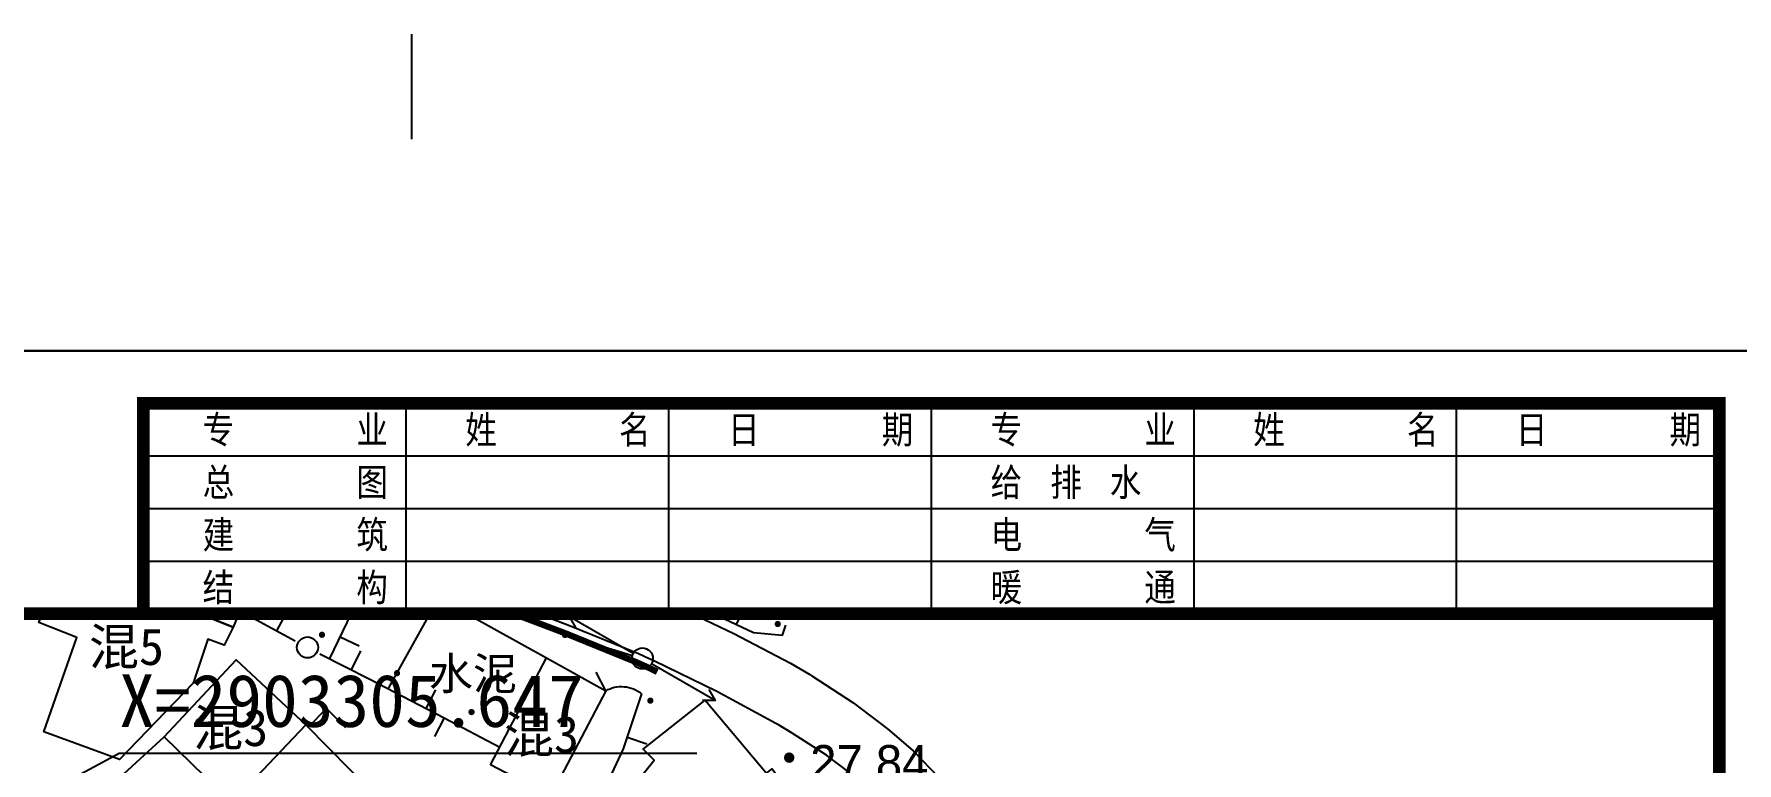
# Model space of a CAD drawing. Header units: metres. Extents: x 36500 to 80772748, y -35000 to 5806266.
# Drawn here: x 40386482 to 40386563.1, y 2903311.2 to 2903345.9 of the extents above; entities that cross this region are included whole.
import ezdxf
from ezdxf.enums import TextEntityAlignment as Align
from ezdxf.xclip import XClip

# ---------------------------------------------------------------- set-up
doc = ezdxf.new("R2010")
doc.units = ezdxf.units.M
doc.header["$LTSCALE"] = 10
doc.header["$XCLIPFRAME"] = 0
doc.linetypes.add('2', pattern=[0])
doc.linetypes.add('229', pattern=[1.5, 1, -0.5])
for name, color, linetype in [('dx', 252, 'Continuous'), ('PUB_TITLE', 4, 'Continuous'), ('TK', 7, 'Continuous'), ('图框', 3, 'Continuous'), ('坐标', 7, 'Continuous'), ('总平面-定位', 3, 'Continuous'), ('批量导出图层', 1, 'Continuous')]:
    doc.layers.add(name, color=color, linetype=linetype)
doc.styles.add('DMZD', font='')
doc.styles.add('HZ', font='')
doc.styles.add('HZTXT', font='TXT', dxfattribs={"bigfont": 'HZTXT'})
doc.styles.add('JMXD', font='')
doc.styles.add('JTXD', font='')
doc.styles.get('DMZD').set_extended_font_data('方正中等线简体')
doc.styles.get('HZ').set_extended_font_data('SimSun')
doc.styles.get('JMXD').set_extended_font_data('SimSun')
doc.styles.get('JTXD').set_extended_font_data('SimSun')
doc.linetypes.add('120', pattern='A,0,[149,SSAAA.SHX,S=0.1,R=0,X=0,Y=0],-0.8', length=0.8)

# ---------------------------------------------------------------- blocks, each defined once
blk = doc.blocks.new('图框A1')
at = {"layer": '图框'}
for p, q in [((1000, 43400), (1000, 58400)), ((1500, 43400), (1500, 58400)), ((2000, 43400), (2000, 58400)), ((2500, 55900), (500, 55900)), ((2500, 53400), (500, 53400)), ((2500, 50900), (500, 50900)), ((2500, 48400), (500, 48400)), ((2500, 45900), (500, 45900))]:
    blk.add_line(p, q, dxfattribs=at)
blk.add_lwpolyline([(0, 0), (84100, 0), (84100, 59400), (0, 59400)], close=True, dxfattribs=at)
at = {"layer": '图框', "const_width": 120}
blk.add_lwpolyline([(2500, 58400), (500, 58400), (500, 43400), (2500, 43400)], dxfattribs=at)
blk.add_lwpolyline([(2500, 1000), (83100, 1000), (83100, 58400), (2500, 58400)], close=True, dxfattribs=at)
at = {"layer": '图框', "style": 'HZTXT'}
for s, p in [('日    期', (911, 56464)), ('姓    名', (911, 53964)), ('专    业', (911, 51464)), ('电    气', (1911, 51464)), ('暖    通', (2411, 51464)), ('给 排 水', (1411, 51464)), ('日    期', (911, 48964)), ('姓    名', (911, 46464)), ('专    业', (911, 43964)), ('建    筑', (1911, 43964)), ('总    图', (1411, 43964)), ('结    构', (2411, 43964))]:
    blk.add_text(s, height=300, rotation=90, dxfattribs=at).set_placement(p)
blk = doc.blocks.new('6452110')
at = {"linetype": '2'}
h = blk.add_hatch(color=0, dxfattribs=at)
edge = h.paths.add_edge_path(flags=0)
edge.add_arc((0, 0.85), 0.15, 0, 360)
blk = doc.blocks.new('6452120')
at = {"color": 0, "linetype": 'Continuous', "flags": 128}
blk.add_lwpolyline([(0, 0), (0, 1)], dxfattribs=at)
blk = doc.blocks.new('513200')
at = {"color": 0, "linetype": 'Continuous', "lineweight": -3}
blk.add_circle((0, 0), 0.5, dxfattribs=at)
blk = doc.blocks.new('5210030')
at = {"linetype": '2'}
h = blk.add_hatch(color=0, dxfattribs=at)
edge = h.paths.add_edge_path(flags=0)
edge.add_arc((3.85, 0), 0.15, 0, 360)
at = {"color": 0, "linetype": 'Continuous', "flags": 128}
blk.add_lwpolyline([(3.8, 0), (0.5, 0)], dxfattribs=at)
blk = doc.blocks.new('5123010')
at = {"color": 0, "linetype": 'Continuous', "flags": 128}
for points in [[(4, 0), (0.5, 0)], [(3.48, 0.3), (4, 0), (3.48, -0.3)]]:
    blk.add_lwpolyline(points, dxfattribs=at)
blk = doc.blocks.new('gc200')
at = {"linetype": '2'}
h = blk.add_hatch(color=0, dxfattribs=at)
edge = h.paths.add_edge_path(flags=0)
edge.add_arc((0, 0), 0.25, 0, 360)
blk = doc.blocks.new('地形1')
at = {"layer": 'dx', "linetype": '2'}
h = blk.add_hatch(color=252, dxfattribs=at)
edge = h.paths.add_edge_path(flags=0)
edge.add_arc((40386517.429, 2903317.802), 0.15, 0, 360)
h = blk.add_hatch(color=252, dxfattribs=at)
edge = h.paths.add_edge_path(flags=0)
edge.add_arc((40386511.365, 2903314.156), 0.15, 0, 360)
at = {"layer": 'dx', "color": 252, "linetype": 'Continuous', "lineweight": -3, "flags": 128}
for points in [[(40386520.854, 2903310.716), (40386519.755, 2903311.565), (40386518.119, 2903312.617), (40386517.466, 2903313), (40386517.339, 2903313.073), (40386514.525, 2903314.595), (40386511.536, 2903316.047), (40386511.141, 2903316.225), (40386511.009, 2903316.284), (40386510.794, 2903316.378), (40386507.516, 2903317.713), (40386500, 2903320.56), (40386499.751, 2903320.669), (40386487.793, 2903325.885), (40386487.543, 2903325.992), (40386487.542, 2903325.993), (40386487.266, 2903326.112), (40386487.22, 2903326.131), (40386487.08, 2903326.192), (40386483.956, 2903327.466), (40386481.789, 2903328.222)], [(40386480.227, 2903331.924), (40386482.264, 2903331.349), (40386484.758, 2903330.461), (40386488.189, 2903329.058), (40386488.351, 2903328.989), (40386488.397, 2903328.969), (40386488.673, 2903328.851), (40386488.675, 2903328.851), (40386488.902, 2903328.753), (40386499.774, 2903324.009), (40386500, 2903323.91), (40386500.045, 2903323.889), (40386502.09, 2903322.951), (40386502.094, 2903322.949), (40386502.294, 2903322.861), (40386505.917, 2903321.369), (40386511.779, 2903319.016), (40386511.979, 2903318.93), (40386512.178, 2903318.843), (40386512.317, 2903318.782), (40386515.341, 2903317.356), (40386518.028, 2903315.936), (40386518.948, 2903315.4), (40386519.052, 2903315.337), (40386520.995, 2903314.065), (40386522.657, 2903312.82), (40386523.855, 2903311.78), (40386523.922, 2903311.716), (40386525.074, 2903310.516)], [(40386486.403, 2903334.326), (40386490.186, 2903333.024), (40386489.228, 2903330.249), (40386500, 2903324.786), (40386505.533, 2903322.38), (40386516.281, 2903317.403), (40386517.657, 2903317.279), (40386517.82, 2903317.75)], [(40386493.161, 2903321.701), (40386497.867, 2903319.852), (40386496.098, 2903316.154)], [(40386491.831, 2903318.428), (40386494.458, 2903316.995)], [(40386515.471, 2903317.778), (40386515.891, 2903318.686)], [(40386496.597, 2903317.196), (40386497.499, 2903316.765)], [(40386495.641, 2903316.386), (40386498.012, 2903315.182), (40386501.55, 2903313.336)], [(40386509.239, 2903314.63), (40386509.34, 2903314.682), (40386509.445, 2903314.726), (40386509.553, 2903314.763), (40386509.663, 2903314.791), (40386509.775, 2903314.81), (40386509.888, 2903314.822), (40386510.002, 2903314.825), (40386510.116, 2903314.819), (40386510.229, 2903314.806), (40386510.341, 2903314.784), (40386510.45, 2903314.754), (40386510.558, 2903314.715), (40386510.662, 2903314.669), (40386510.762, 2903314.615), (40386510.858, 2903314.554), (40386510.948, 2903314.484), (40386510.066, 2903311.858), (40386508.407, 2903308.29), (40386508.979, 2903307.649), (40386512.685, 2903302.9)], [(40386509.239, 2903314.63), (40386508.779, 2903315.518)], [(40386501.55, 2903313.336), (40386501.087, 2903312.449)], [(40386501.55, 2903313.336), (40386504.203, 2903311.951)], [(40386510.255, 2903312.419), (40386511.203, 2903312.101)]]:
    blk.add_lwpolyline(points, dxfattribs=at)
at = {"layer": 'dx', "color": 252, "linetype": 'Continuous', "lineweight": -3, "const_width": 0.3, "flags": 128}
blk.add_lwpolyline([(40386511.694, 2903315.526), (40386511.367, 2903315.685), (40386510.978, 2903315.86), (40386510.848, 2903315.918), (40386510.638, 2903316.01), (40386507.37, 2903317.34), (40386500, 2903320.132), (40386497.39, 2903321.25), (40386487.51, 2903325.579), (40386486.861, 2903325.849), (40386486.815, 2903325.868), (40386484.683, 2903326.732), (40386484.649, 2903326.746), (40386484.597, 2903326.768), (40386482.293, 2903327.647), (40386482.079, 2903327.715), (40386482.026, 2903327.731), (40386481.935, 2903327.758), (40386480.366, 2903328.139)], dxfattribs=at)
at = {"layer": 'dx', "color": 252, "linetype": 'Continuous', "lineweight": -3, "flags": 128}
for points in [[(40386491.517, 2903317.654), (40386483.454, 2903320.829), (40386485.16, 2903325.216), (40386493.297, 2903322.036)], [(40386491.517, 2903317.654), (40386491.085, 2903316.8), (40386490.311, 2903317.081), (40386489.6, 2903314.995), (40386486.094, 2903311.358), (40386482.505, 2903312.669), (40386484.068, 2903317.158), (40386482.266, 2903317.868), (40386483.454, 2903320.829)], [(40386491.452, 2903309.288), (40386488.228, 2903312.437), (40386491.65, 2903316.105), (40386494.964, 2903313.011)], [(40386503.763, 2903311.11), (40386506.42, 2903316.19), (40386509.239, 2903314.63), (40386506.617, 2903309.617)], [(40386517.764, 2903310.093), (40386519.432, 2903307.859), (40386521.839, 2903304.633), (40386521.417, 2903304.283), (40386517.711, 2903301.552), (40386515.129, 2903299.626), (40386512.685, 2903302.9), (40386513.512, 2903303.517), (40386509.55, 2903308.827), (40386511.541, 2903311.321), (40386511.031, 2903311.851), (40386513.967, 2903314.183), (40386516.896, 2903310.712), (40386517.157, 2903310.907)], [(40386491.452, 2903309.288), (40386490.403, 2903308.2), (40386488.758, 2903306.491), (40386485.361, 2903309.807), (40386488.228, 2903312.437)], [(40386500.825, 2903297.622), (40386490.403, 2903308.2), (40386491.452, 2903309.288), (40386494.964, 2903313.011), (40386505.546, 2903302.273)]]:
    blk.add_lwpolyline(points, close=True, dxfattribs=at)
at = {"layer": 'dx', "color": 252, "linetype": '120', "lineweight": -3, "flags": 128}
blk.add_lwpolyline([(40386498.923, 2903314.767), (40386501.285, 2903319.033), (40386506.42, 2903316.19)], dxfattribs=at)
at = {"layer": 'dx', "color": 252, "linetype": '229', "lineweight": -3, "flags": 128}
blk.add_lwpolyline([(40386505.546, 2903302.273), (40386506.527, 2903303.259), (40386500, 2903309.752), (40386495.95, 2903313.782), (40386495.073, 2903312.9)], dxfattribs=at)
at = {"layer": 'dx', "color": 252, "linetype": 'Continuous', "lineweight": -3}
blk.add_circle((40386495.048, 2903316.687), 0.5, dxfattribs=at)
at = {"layer": 'dx', "color": 252}
for name, p, rotation in [('6452120', (40386493.587, 2903317.47), 331.3742499790158), ('5123010', (40386510.988, 2903316.162), 149.9855719224677), ('6452110', (40386495.353, 2903316.532), 333.0939004611334), ('5210030', (40386510.988, 2903316.162), 163.1156098625383), ('6452120', (40386497.136, 2903315.627), 333.0939004611334), ('513200', (40386510.988, 2903316.162), 149.9786461932736), ('513200', (40386510.988, 2903316.162), 343.1155911562664), ('6452110', (40386498.915, 2903314.711), 332.4385028636743), ('5123010', (40386510.988, 2903316.162), 329.971711778478), ('6452120', (40386500.688, 2903313.786), 332.4385028636743), ('6452110', (40386502.461, 2903312.86), 332.4385028636743)]:
    blk.add_blockref(name, p, dxfattribs=dict(at, rotation=rotation))
blk.add_blockref('gc200', (40386517.974, 2903311.445), dxfattribs=at)
for s, height, style, p in [('混5', 1.75, 'JMXD', (40386486.43, 2903316.727)), ('水泥', 1.54, 'JTXD', (40386502.92, 2903315.448)), ('混3', 1.75, 'JMXD', (40386491.389, 2903312.872)), ('混3', 1.75, 'JMXD', (40386506.182, 2903312.553))]:
    blk.add_text(s, height=height, dxfattribs=dict(at, style=style)).set_placement(p, align=Align.MIDDLE_CENTER)
at = {"layer": 'dx', "color": 252, "style": 'DMZD'}
blk.add_text('27.84', height=1.68, dxfattribs=at).set_placement((40386518.974, 2903312.043), align=Align.TOP_LEFT)
blk = doc.blocks.new('A$C39855A1F')
at = {"layer": '坐标', "color": 252, "linetype": 'Continuous'}
for p, q in [((241.47, 399.783), (252.67, 405.792)), ((252.67, 405.792), (280.17, 405.792))]:
    blk.add_line(p, q, dxfattribs=at)
at = {"layer": '坐标', "color": 252, "linetype": 'Continuous', "style": 'HZ'}
blk.add_text('X=2903305.647', height=2.5, dxfattribs=at).set_placement((252.67, 407.042))

msp = doc.modelspace()

# ---------------------------------------------------------------- linework, layer by layer
at = {"layer": 'PUB_TITLE', "linetype": 'Continuous'}
for points in [[(40386270.239, 2902910.298), (40386567.239, 2902910.298), (40386567.239, 2903330.798), (40386270.239, 2903330.798)], [(40386270.239, 2903330.798), (40386270.239, 2902910.298), (40386567.239, 2902910.298), (40386567.239, 2903330.798)]]:
    msp.add_lwpolyline(points, close=True, dxfattribs=at)
at = {"layer": 'PUB_TITLE', "linetype": 'Continuous', "const_width": 0.5}
for points in [[(40386275.239, 2902915.298), (40386562.239, 2902915.298), (40386562.239, 2903318.298), (40386275.239, 2903318.298)], [(40386275.239, 2903318.298), (40386275.239, 2902915.298), (40386562.239, 2902915.298), (40386562.239, 2903318.298)]]:
    msp.add_lwpolyline(points, close=True, dxfattribs=at)
at = {"layer": 'TK', "linetype": 'Continuous'}
msp.add_line((40386500, 2903345.864), (40386500, 2903340.864), dxfattribs=at)
at = {"layer": '批量导出图层'}
msp.add_lwpolyline([(40386270.239, 2903330.798), (40386567.239, 2903330.798), (40386567.239, 2902910.298), (40386270.239, 2902910.298)], close=True, dxfattribs=at)

# ---------------------------------------------------------------- block references
at = {"xscale": 0.005, "yscale": 0.005, "zscale": 0.005, "rotation": 270}
msp.add_blockref('图框A1', (40386270.239, 2903330.798), dxfattribs=at)
at = {"linetype": 'Continuous'}
ref = msp.add_blockref('地形1', (0, 0), dxfattribs=at)
XClip(ref).set_block_clipping_path([(40386275.2385554314, 2902950.2978603072), (40386562.2385554314, 2903318.2978603072)])
at = {"layer": '总平面-定位', "linetype": 'Continuous'}
ref = msp.add_blockref('A$C39855A1F', (40386233.412, 2902905.864), dxfattribs=at)
XClip(ref).set_block_clipping_path([(41.8262851313, 44.434059097), (328.8262851313, 412.434059097)])

doc.saveas('drawing.dxf')
